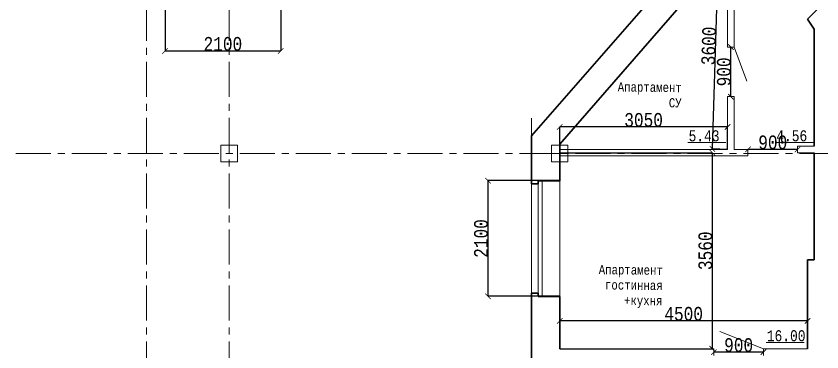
# Model space of a CAD drawing. Header units: millimetres. Extents: x -689206 to 4969298, y -1019800 to 703299.
# Drawn here: x 413163 to 427789, y 667551 to 673647 of the extents above; entities that cross this region are included whole.
import ezdxf

# ---------------------------------------------------------------- set-up
doc = ezdxf.new("R2010")
doc.units = ezdxf.units.MM
doc.linetypes.add('осеваяX2', pattern=[101.6, 63.5, -12.7, 12.7, -12.7])
for name, color, linetype, lineweight in [('несущие', 7, 'Continuous', 30), ('ПЕРЕГОРОДКИ', 252, 'Continuous', 9), ('РАЗМЕРЫ', 7, 'Continuous', 9), ('стены', 7, 'Continuous', 20)]:
    doc.layers.add(name, color=color, linetype=linetype, lineweight=lineweight)
doc.styles.add('Аннотативный', font='isocteur.ttf', dxfattribs={"width": 0.7, "height": 250})
doc.dimstyles.new('Аннотативный', dxfattribs={"dimscale": 0, "dimtxt": 250, "dimasz": 100, "dimexe": 1.25, "dimexo": 0.625, "dimtad": 1, "dimdec": 0, "dimtxsty": 'Аннотативный', "dimblk": 'ARCHTICK', "dimcen": 2.5, "dimadec": 0, "dimazin": 0, "dimtfac": 1, "dimtdec": 0, "dimtmove": 0, "dimatfit": 3, "dimfxl": 1, "dimarcsym": 0})

# ---------------------------------------------------------------- blocks, each defined once
blk = doc.blocks.new('_ArchTick')
at = {"color": 0, "linetype": 'ByBlock', "const_width": 0.15}
blk.add_lwpolyline([(-0.5, -0.5), (0.5, 0.5)], dxfattribs=at)
blk = doc.blocks.new('*D39')
at = {"layer": 'Defpoints', "color": 0, "lineweight": 20, "transparency": 16777216}
for p in [(423030, 671167), (425801, 671167), (423030, 667607)]:
    blk.add_point(p, dxfattribs=at)
at = {"layer": 'стены', "color": 0, "lineweight": -2, "transparency": 16777216}
for p, q in [((423031, 671167), (425802, 671167)), ((425801, 667607), (425801, 671167)), ((423031, 667607), (425802, 667607))]:
    blk.add_line(p, q, dxfattribs=at)
at = {"layer": 'стены', "color": 0, "lineweight": -2, "transparency": 16777216, "xscale": 100, "yscale": 100, "zscale": 100}
for p, rotation in [((425801, 671167), 90), ((425801, 667607), 270)]:
    blk.add_blockref('_ArchTick', p, dxfattribs=dict(at, rotation=rotation))
at = {"layer": 'стены', "color": 0, "transparency": 16777216, "insert": (425675, 669387), "char_height": 250, "attachment_point": 5, "rotation": 90, "style": 'Аннотативный'}
blk.add_mtext('3560', dxfattribs=at)
blk = doc.blocks.new('*D40')
at = {"layer": 'Defpoints', "color": 0, "lineweight": 20, "transparency": 16777216}
for p in [(423030, 668114), (423030, 667607), (427530, 667607)]:
    blk.add_point(p, dxfattribs=at)
at = {"layer": 'стены', "color": 0, "lineweight": -2, "transparency": 16777216}
for p, q in [((423030, 667608), (423030, 668115)), ((427530, 668114), (423030, 668114)), ((427530, 667608), (427530, 668115))]:
    blk.add_line(p, q, dxfattribs=at)
at = {"layer": 'стены', "color": 0, "lineweight": -2, "transparency": 16777216, "xscale": 100, "yscale": 100, "zscale": 100}
for p, rotation in [((423030, 668114), 180.0000000000015), ((427530, 668114), 1.438849039914203e-12)]:
    blk.add_blockref('_ArchTick', p, dxfattribs=dict(at, rotation=rotation))
at = {"layer": 'стены', "color": 0, "transparency": 16777216, "insert": (425280, 668240), "char_height": 250, "attachment_point": 5, "style": 'Аннотативный'}
blk.add_mtext('4500', dxfattribs=at)
blk = doc.blocks.new('*D114')
at = {"layer": 'Defpoints', "color": 0, "lineweight": 20, "transparency": 16777216}
for p in [(426137, 673085), (426137, 673085), (426137, 672185)]:
    blk.add_point(p, dxfattribs=at)
at = {"layer": 'стены', "color": 0, "lineweight": -2, "transparency": 16777216}
for p, q in [((426137, 673085), (426138, 673085)), ((426137, 672185), (426137, 673085)), ((426137, 672185), (426138, 672185))]:
    blk.add_line(p, q, dxfattribs=at)
at = {"layer": 'стены', "color": 0, "lineweight": -2, "transparency": 16777216, "xscale": 100, "yscale": 100, "zscale": 100}
for p, rotation in [((426137, 673085), 90), ((426137, 672185), 270)]:
    blk.add_blockref('_ArchTick', p, dxfattribs=dict(at, rotation=rotation))
at = {"layer": 'стены', "color": 0, "transparency": 16777216, "insert": (426011, 672635), "char_height": 250, "attachment_point": 5, "rotation": 90, "style": 'Аннотативный'}
blk.add_mtext('900', dxfattribs=at)
blk = doc.blocks.new('*D115')
at = {"layer": 'Defpoints', "color": 0, "lineweight": 20, "transparency": 16777216}
for p in [(425828, 667547), (425828, 667547), (426728, 667547)]:
    blk.add_point(p, dxfattribs=at)
at = {"layer": 'стены', "color": 0, "lineweight": -2, "transparency": 16777216}
for p, q in [((425828, 667548), (425828, 667548)), ((426728, 667547), (425828, 667547)), ((426728, 667548), (426728, 667548))]:
    blk.add_line(p, q, dxfattribs=at)
at = {"layer": 'стены', "color": 0, "lineweight": -2, "transparency": 16777216, "xscale": 100, "yscale": 100, "zscale": 100, "rotation": 180}
blk.add_blockref('_ArchTick', (425828, 667547), dxfattribs=at)
at = {"layer": 'стены', "color": 0, "lineweight": -2, "transparency": 16777216, "xscale": 100, "yscale": 100, "zscale": 100}
blk.add_blockref('_ArchTick', (426728, 667547), dxfattribs=at)
at = {"layer": 'стены', "color": 0, "transparency": 16777216, "insert": (426278, 667673), "char_height": 250, "attachment_point": 5, "style": 'Аннотативный'}
blk.add_mtext('900', dxfattribs=at)
blk = doc.blocks.new('*D116')
at = {"layer": 'Defpoints', "color": 0, "lineweight": 20, "transparency": 16777216}
for p in [(426447, 671227), (426447, 671227), (427347, 671227)]:
    blk.add_point(p, dxfattribs=at)
at = {"layer": 'стены', "color": 0, "lineweight": -2, "transparency": 16777216}
for p, q in [((426447, 671228), (426447, 671229)), ((427347, 671227), (426447, 671227)), ((427347, 671228), (427347, 671229))]:
    blk.add_line(p, q, dxfattribs=at)
at = {"layer": 'стены', "color": 0, "lineweight": -2, "transparency": 16777216, "xscale": 100, "yscale": 100, "zscale": 100, "rotation": 180}
blk.add_blockref('_ArchTick', (426447, 671227), dxfattribs=at)
at = {"layer": 'стены', "color": 0, "lineweight": -2, "transparency": 16777216, "xscale": 100, "yscale": 100, "zscale": 100}
blk.add_blockref('_ArchTick', (427347, 671227), dxfattribs=at)
at = {"layer": 'стены', "color": 0, "transparency": 16777216, "insert": (426897, 671353), "char_height": 250, "attachment_point": 5, "style": 'Аннотативный'}
blk.add_mtext('900', dxfattribs=at)
blk = doc.blocks.new('*D217')
at = {"layer": 'Defpoints', "color": 0, "lineweight": 20, "transparency": 16777216}
for p in [(423030, 671635), (423030, 671227), (426077, 671227)]:
    blk.add_point(p, dxfattribs=at)
at = {"layer": 'ПЕРЕГОРОДКИ', "color": 0, "lineweight": -2, "transparency": 16777216}
for p, q in [((423030, 671228), (423030, 671636)), ((426077, 671635), (423030, 671635)), ((426077, 671228), (426077, 671636))]:
    blk.add_line(p, q, dxfattribs=at)
at = {"layer": 'ПЕРЕГОРОДКИ', "color": 0, "lineweight": -2, "transparency": 16777216, "xscale": 100, "yscale": 100, "zscale": 100, "rotation": 180}
blk.add_blockref('_ArchTick', (423030, 671635), dxfattribs=at)
at = {"layer": 'ПЕРЕГОРОДКИ', "color": 0, "lineweight": -2, "transparency": 16777216, "xscale": 100, "yscale": 100, "zscale": 100}
blk.add_blockref('_ArchTick', (426077, 671635), dxfattribs=at)
at = {"layer": 'ПЕРЕГОРОДКИ', "color": 0, "transparency": 16777216, "insert": (424553, 671761), "char_height": 250, "attachment_point": 5, "style": 'Аннотативный'}
blk.add_mtext('3050', dxfattribs=at)
blk = doc.blocks.new('*D218')
at = {"layer": 'Defpoints', "color": 0, "lineweight": 20, "transparency": 16777216}
for p in [(425922, 674967), (426197, 674958), (426077, 671227)]:
    blk.add_point(p, dxfattribs=at)
at = {"layer": 'ПЕРЕГОРОДКИ', "color": 0, "lineweight": -2, "transparency": 16777216}
for p, q in [((425802, 671236), (425922, 674967)), ((426196, 674958), (425921, 674967)), ((426076, 671227), (425801, 671236))]:
    blk.add_line(p, q, dxfattribs=at)
at = {"layer": 'ПЕРЕГОРОДКИ', "color": 0, "lineweight": -2, "transparency": 16777216, "xscale": 100, "yscale": 100, "zscale": 100}
for p, rotation in [((425922, 674967), 88.15754055116209), ((425802, 671236), 268.1575405511621)]:
    blk.add_blockref('_ArchTick', p, dxfattribs=dict(at, rotation=rotation))
at = {"layer": 'ПЕРЕГОРОДКИ', "color": 0, "transparency": 16777216, "insert": (425736, 673106), "char_height": 250, "attachment_point": 5, "rotation": 88.1575, "style": 'Аннотативный'}
blk.add_mtext('3600', dxfattribs=at)
blk = doc.blocks.new('*D320')
at = {"layer": 'Defpoints', "color": 0, "linetype": 'ByBlock', "lineweight": 20, "transparency": 16777216}
for p in [(421729, 670660), (423030, 670660), (423030, 668560)]:
    blk.add_point(p, dxfattribs=at)
at = {"layer": 'РАЗМЕРЫ', "color": 0, "linetype": 'ByBlock', "lineweight": -2, "transparency": 16777216}
for p, q in [((423029, 670660), (421728, 670660)), ((421729, 668560), (421729, 670660)), ((423029, 668560), (421728, 668560))]:
    blk.add_line(p, q, dxfattribs=at)
at = {"layer": 'РАЗМЕРЫ', "color": 0, "linetype": 'ByBlock', "lineweight": -2, "transparency": 16777216, "xscale": 100, "yscale": 100, "zscale": 100}
for p, rotation in [((421729, 670660), 90), ((421729, 668560), 270)]:
    blk.add_blockref('_ArchTick', p, dxfattribs=dict(at, rotation=rotation))
at = {"layer": 'РАЗМЕРЫ', "color": 0, "linetype": 'ByBlock', "lineweight": 13, "transparency": 16777216, "insert": (421603, 669610), "char_height": 250, "attachment_point": 5, "rotation": 90, "style": 'Аннотативный'}
blk.add_mtext('2100', dxfattribs=at)
blk = doc.blocks.new('*D323')
at = {"layer": 'Defpoints', "color": 0, "linetype": 'ByBlock', "lineweight": 20, "transparency": 16777216}
for p in [(415866, 674301), (417966, 674301), (417966, 673015)]:
    blk.add_point(p, dxfattribs=at)
at = {"layer": 'РАЗМЕРЫ', "color": 0, "linetype": 'ByBlock', "lineweight": -2, "transparency": 16777216}
for p, q in [((415866, 674301), (415866, 673014)), ((417966, 674301), (417966, 673014)), ((415866, 673015), (417966, 673015))]:
    blk.add_line(p, q, dxfattribs=at)
at = {"layer": 'РАЗМЕРЫ', "color": 0, "linetype": 'ByBlock', "lineweight": -2, "transparency": 16777216, "xscale": 100, "yscale": 100, "zscale": 100, "rotation": 180}
blk.add_blockref('_ArchTick', (415866, 673015), dxfattribs=at)
at = {"layer": 'РАЗМЕРЫ', "color": 0, "linetype": 'ByBlock', "lineweight": -2, "transparency": 16777216, "xscale": 100, "yscale": 100, "zscale": 100}
blk.add_blockref('_ArchTick', (417966, 673015), dxfattribs=at)
at = {"layer": 'РАЗМЕРЫ', "color": 0, "linetype": 'ByBlock', "lineweight": 13, "transparency": 16777216, "insert": (416916, 673141), "char_height": 250, "attachment_point": 5, "style": 'Аннотативный'}
blk.add_mtext('2100', dxfattribs=at)

msp = doc.modelspace()

# ---------------------------------------------------------------- linework, layer by layer
at = {"layer": 'несущие', "color": 0}
for p, q in [((423030, 670659.5), (423030, 671287.4)), ((423030, 668559.5), (423030, 667607))]:
    msp.add_line(p, q, dxfattribs=at)
at = {"layer": 'несущие', "color": 18, "linetype": 'ByBlock', "lineweight": 30, "true_color": 0x000000}
for p, q in [((422640, 670659.5), (423030, 670659.5)), ((422640, 670659.5), (422640, 670599.5)), ((422640, 670599.5), (422520, 670599.5)), ((422640, 668619.5), (422520, 668619.5)), ((422640, 668559.5), (422640, 668619.5)), ((423030, 668559.5), (422640, 668559.5))]:
    msp.add_line(p, q, dxfattribs=at)
at = {"layer": 'несущие', "color": 18, "linetype": 'ByBlock', "lineweight": 13, "true_color": 0x000000}
for p, q in [((422710, 668559.5), (422710, 670659.5)), ((423030, 668559.5), (423030, 670659.5)), ((422640, 668619.5), (422640, 670599.5)), ((422640, 668559.5), (422710, 668559.5))]:
    msp.add_line(p, q, dxfattribs=at)
at = {"layer": 'ПЕРЕГОРОДКИ', "color": 0}
for p, q in [((426076.8, 671227.4), (423030, 671227.4)), ((426446.8, 671227.4), (426196.8, 671227.4)), ((426446.8, 671107.4), (426446.8, 671227.4)), ((423030, 671167.4), (423030, 671107.4)), ((423030, 671107.4), (426446.8, 671107.4))]:
    msp.add_line(p, q, dxfattribs=at)
at = {"layer": 'РАЗМЕРЫ', "color": 114, "true_color": 0x139b48}
for p, q in [((425355.9, 671349.8), (426045.2, 671349.8)), ((426947.2, 671349.8), (427636.5, 671349.8)), ((426775.8, 667719.8), (427465, 667719.8))]:
    msp.add_line(p, q, dxfattribs=at)
at = {"layer": 'стены', "color": 1, "linetype": 'осеваяX2', "lineweight": 15, "ltscale": 10}
for p, q in [((415530, 703298.9), (415530, 659151.4)), ((417030, 703298.9), (417030, 659151.4)), ((405030, 671153.4), (477180, 671153.4))]:
    msp.add_line(p, q, dxfattribs=at)
at = {"layer": 'стены'}
for p, q in [((422520, 671470.9), (426270, 675776.4)), ((422520, 671470.9), (426270, 675776.4)), ((426196.8, 673085.2), (426196.8, 674957.8)), ((426076.8, 673085.2), (426076.8, 674820.1)), ((427650.1, 673412.6), (427528.3, 673589.1)), ((427650.1, 673412.6), (427650.1, 672325.9)), ((426076.8, 673085.2), (426196.8, 673085.2)), ((426196.8, 673085.2), (426428.6, 672468.9)), ((426076.8, 671227.4), (426076.8, 672185.2)), ((426196.8, 672185.2), (426076.8, 672185.2)), ((426196.8, 671227.4), (426196.8, 672185.2)), ((422520, 671795.1), (422520, 670599.5)), ((422520, 670239.5), (422520, 671470.9)), ((422520, 668619.5), (422520, 671470.9)), ((423030, 671003.4), (423030, 671303.4)), ((427650.1, 671287.4), (427346.8, 671287.4)), ((427650.1, 671287.4), (427346.8, 671287.4)), ((427346.8, 671167.4), (427346.8, 671287.4)), ((422880, 671153.4), (423180, 671153.4)), ((427650.1, 671167.4), (427346.8, 671167.4)), ((427650.1, 671167.4), (427346.8, 671167.4)), ((427650.1, 669221.4), (427650.1, 669341.4)), ((426727.7, 667607), (425938.1, 667919.6)), ((425827.7, 667607), (423030, 667607)), ((425827.7, 667487), (425827.7, 667607)), ((427530.1, 667607), (426727.7, 667607)), ((426727.7, 667607), (426727.7, 667487))]:
    msp.add_line(p, q, dxfattribs=at)
at = {"layer": 'стены', "lineweight": 30}
for p, q in [((422520, 671470.9), (426270, 675776.4)), ((423030, 671322), (426196.8, 674957.8)), ((427528.3, 673589.1), (427800.6, 673861.3)), ((427650.1, 673412.6), (427528.3, 673589.1)), ((427650.1, 671287.4), (427650.1, 673412.6)), ((422520, 671470.9), (422520, 670599.5)), ((423030, 671322), (423030, 671287.4)), ((427650.1, 670901.4), (427650.1, 671167.4)), ((427650.1, 670901.4), (427650.1, 669221.4)), ((427530.1, 667607), (427530.1, 669221.4)), ((427530.1, 669221.4), (427650.1, 669221.4)), ((422520, 668619.5), (422520, 667364))]:
    msp.add_line(p, q, dxfattribs=at)
at = {"layer": 'стены', "color": 240, "true_color": 0xed1f24}
for points in [[(416880, 671303.4), (417180, 671303.4), (417180, 671003.4), (416880, 671003.4)], [(422880, 671303.4), (423180, 671303.4), (423180, 671003.4), (422880, 671003.4)]]:
    msp.add_lwpolyline(points, close=True, dxfattribs=at)

# ---------------------------------------------------------------- texts
at = {"char_height": 165.8, "width": 766.271, "attachment_point": 3, "rotation": 359.29601, "style": 'Аннотативный'}
for s, insert in [('Апартамент\\PСУ', (425247.3, 672431.2)), ('Апартамент\\Pгостинная\\P+кухня', (424902.9, 669114.3))]:
    msp.add_mtext(s, dxfattribs=dict(at, insert=insert))
at = {"layer": 'РАЗМЕРЫ', "color": 114, "true_color": 0x139b48, "char_height": 200, "width": 656.117, "attachment_point": 1, "style": 'Аннотативный'}
for s, insert in [('5.43', (425370, 671573.9)), ('4.56', (426961.4, 671573.9)), ('16.00', (426789.9, 667943.9))]:
    msp.add_mtext(s, dxfattribs=dict(at, insert=insert))

# ---------------------------------------------------------------- dimensions: what is measured, and where the dimension line sits
at = {"layer": 'ПЕРЕГОРОДКИ', "color": 0}
for p2, distance, text, picture, middle in [((426196.8, 674957.8), 275, '3600', '*D218', (425736.4, 673105.5)), ((423030, 671227.4), -407.6, '3050', '*D217', (424553.4, 671760.6))]:
    dim = msp.add_aligned_dim(p1=(426076.8, 671227.4), p2=p2, distance=distance, text=text, dimstyle='Аннотативный', dxfattribs=at)
    dim.commit()
    dim.dimension.update_dxf_attribs({"geometry": picture, "text_midpoint": middle})
at = {"layer": 'РАЗМЕРЫ', "linetype": 'ByBlock', "lineweight": 13}
dim = msp.add_linear_dim(base=(417966.1, 673015.5), p1=(415866.1, 674301.4), p2=(417966.1, 674301.4), dimstyle='Аннотативный', dxfattribs=at)
dim.commit()
dim.dimension.update_dxf_attribs({"geometry": '*D323', "text_midpoint": (416916.1, 673141.1)})
dim = msp.add_linear_dim(base=(421729, 670659.5), p1=(423030, 668559.5), p2=(423030, 670659.5), angle=90, dimstyle='Аннотативный', dxfattribs=at)
dim.commit()
dim.dimension.update_dxf_attribs({"geometry": '*D320', "text_midpoint": (421603.4, 669609.5)})
at = {"layer": 'стены'}
for p1, p2, distance, picture, middle in [((426136.8, 672185.2), (426136.8, 673085.2), 0, '*D114', (426011.1, 672635.2)), ((427346.8, 671227.4), (426446.8, 671227.4), 0, '*D116', (426896.8, 671353.1)), ((423030, 667607), (423030, 671167.4), -2770.9, '*D39', (425675.3, 669387.2)), ((427530.1, 667607), (423030, 667607), -507.2, '*D40', (425280, 668239.8)), ((426727.7, 667547), (425827.7, 667547), 0, '*D115', (426277.7, 667672.6))]:
    dim = msp.add_aligned_dim(p1=p1, p2=p2, distance=distance, dimstyle='Аннотативный', dxfattribs=at)
    dim.commit()
    dim.dimension.update_dxf_attribs({"geometry": picture, "text_midpoint": middle})

doc.saveas('drawing.dxf')
